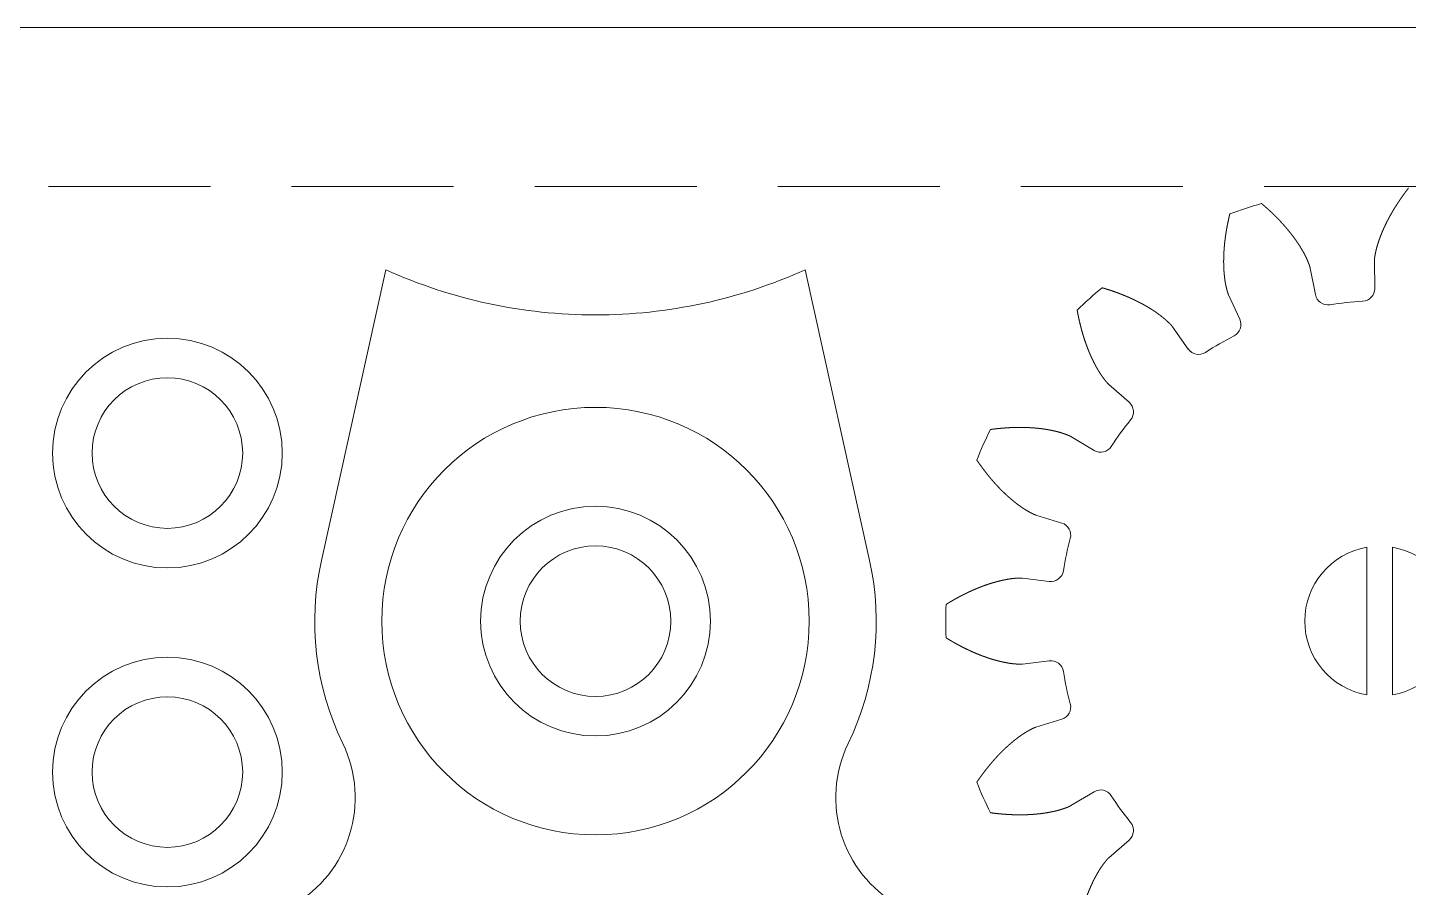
# Model space of a CAD drawing. Header units: millimetres. Extents: x 25 to 635, y 25 to 330.
# Drawn here: x 516.8 to 570.9, y 296.5 to 330.2 of the extents above; entities that cross this region are included whole.
import ezdxf

# ---------------------------------------------------------------- set-up
doc = ezdxf.new("R2010")
doc.units = ezdxf.units.MM
doc.header["$MEASUREMENT"] = 0
doc.linetypes.add('HIDDEN', pattern=[0.375, 0.25, -0.125])
doc.layers.get('0').update_dxf_attribs({"lineweight": 0})
for name, color, linetype, lineweight in [('Bounding Box', 7, 'Continuous', 0), ('Safe Area', 7, 'HIDDEN', 0), ('Single Set', 7, 'Continuous', 0)]:
    doc.layers.add(name, color=color, linetype=linetype, lineweight=lineweight)

# ---------------------------------------------------------------- blocks, each defined once
blk = doc.blocks.new('*U2')
at = {"layer": 'Single Set', "color": 3}
for p, q in [((9.956, 28.793), (9.751, 29.83)), ((12.265, 30.094), (12.28, 29.038)), ((6.551, 28.79), (6.994, 27.831)), ((4.97, 26.662), (4.361, 27.526)), ((1.861, 25.274), (2.656, 24.579)), ((1.282, 22.688), (0.375, 23.229)), ((-0.994, 20.155), (0.015, 19.843)), ((-0.471, 17.557), (-1.519, 17.682)), ((-1.519, 14.318), (-0.471, 14.443)), ((0.015, 12.157), (-0.994, 11.845)), ((0.375, 8.771), (1.282, 9.312)), ((2.656, 7.421), (1.861, 6.726))]:
    blk.add_line(p, q, dxfattribs=at)
at = {"layer": 'Single Set', "color": 2}
blk.add_lwpolyline([(-18.251, 2.25, -0.414214), (-0.001, -16), (2.25, -16), (2.25, -3.52, 0.127339), (-6.381, 4.86, -0.394984), (-8.351, 11.203, 0.168875), (-7.511, 18.379), (-10.033, 29.766, -0.106253), (-18.25, 28, -0.106253), (-26.468, 29.766), (-28.99, 18.379, 0.168875), (-28.15, 11.203, -0.394984), (-30.12, 4.86, 0.127339), (-38.75, -3.52), (-38.751, -16), (-36.5, -16, -0.414211)], format="xyb", close=True, dxfattribs=at)
at = {"layer": 'Single Set', "color": 1}
for points in [[(11.975, 18.895), (11.975, 13.105, -0.842075)], [(12.975, 18.895, -0.842075), (12.975, 13.105)]]:
    blk.add_lwpolyline(points, format="xyb", close=True, dxfattribs=at)
at = {"layer": 'Single Set', "color": 3}
for centre in [(-35.023, 22.584), (-18.25, 16), (-35.023, 10.084)]:
    blk.add_circle(centre, 4.5, dxfattribs=at)
at = {"layer": 'Single Set', "color": 1}
for centre in [(-35.023, 22.584), (-18.25, 16), (-35.023, 10.084)]:
    blk.add_circle(centre, 2.95, dxfattribs=at)
at = {"layer": 'Single Set', "color": 5}
blk.add_circle((-18.25, 16), 8.375, dxfattribs=at)
at = {"layer": 'Single Set', "color": 3}
for centre, radius, start, end in [((12.475, 16), 17, 105.7877, 110.2123), ((12.475, 16), 17, 129.7877, 134.2123), ((10.446, 28.89), 0.5, 191.1897, 278.9466), ((11.78, 29.031), 0.5, 273.0534, 0.8103), ((12.475, 16), 12.549, 93.0534, 98.9466), ((6.54, 27.621), 0.5, 297.0534, 24.8103), ((12.475, 16), 12.549, 117.0534, 122.9466), ((5.379, 26.951), 0.5, 215.1897, 302.9466), ((2.327, 24.203), 0.5, 321.0534, 48.8103), ((12.475, 16), 12.549, 141.0534, 146.9466), ((12.475, 16), 17, 153.7877, 158.2123), ((1.538, 23.117), 0.5, 239.1897, 326.9466), ((-0.132, 19.366), 0.5, 345.0534, 72.8103), ((12.475, 16), 12.549, 165.0534, 170.9466), ((-0.411, 18.053), 0.5, 263.1897, 350.9466), ((12.475, 16), 17, 177.7877, 182.2123), ((-0.411, 13.947), 0.5, 9.0534, 96.8103), ((12.475, 16), 12.549, 189.0534, 194.9466), ((-0.132, 12.634), 0.5, 287.1897, 14.9466), ((12.475, 16), 17, 201.7877, 206.2123), ((1.538, 8.883), 0.5, 33.0534, 120.8103), ((12.475, 16), 12.549, 213.0534, 218.9466), ((2.327, 7.797), 0.5, 311.1897, 38.9466)]:
    blk.add_arc(centre, radius, start, end, dxfattribs=at)
for points in [[(12.265, 30.094), (12.265, 30.102), (12.265, 30.12), (12.266, 30.145), (12.268, 30.18), (12.273, 30.222), (12.28, 30.265), (12.287, 30.307), (12.295, 30.35), (12.303, 30.392), (12.311, 30.435), (12.32, 30.477), (12.329, 30.52), (12.34, 30.562), (12.35, 30.605), (12.362, 30.647), (12.374, 30.689), (12.386, 30.731), (12.399, 30.774), (12.412, 30.816), (12.426, 30.858), (12.44, 30.9), (12.455, 30.942), (12.469, 30.984), (12.485, 31.026), (12.5, 31.068), (12.517, 31.11), (12.533, 31.151), (12.55, 31.193), (12.567, 31.235), (12.585, 31.276), (12.603, 31.318), (12.621, 31.359), (12.639, 31.401), (12.658, 31.442), (12.678, 31.484), (12.697, 31.525), (12.717, 31.566), (12.737, 31.607), (12.758, 31.648), (12.779, 31.689), (12.8, 31.73), (12.821, 31.771), (12.843, 31.812), (12.865, 31.853), (12.888, 31.893), (12.911, 31.934), (12.934, 31.974), (12.957, 32.015), (12.98, 32.055), (13.004, 32.096), (13.028, 32.136), (13.053, 32.176), (13.078, 32.216), (13.103, 32.256), (13.128, 32.296), (13.154, 32.336), (13.179, 32.376), (13.205, 32.415), (13.232, 32.455), (13.258, 32.495), (13.285, 32.534), (13.313, 32.574), (13.34, 32.613), (13.368, 32.652), (13.396, 32.691), (13.424, 32.73), (13.452, 32.769), (13.481, 32.808), (13.51, 32.847), (13.539, 32.886), (13.563, 32.917), (13.581, 32.94), (13.592, 32.955), (13.598, 32.963)], [(6.551, 28.79), (6.547, 28.798), (6.54, 28.813), (6.531, 28.837), (6.519, 28.869), (6.506, 28.91), (6.495, 28.952), (6.484, 28.994), (6.474, 29.036), (6.464, 29.078), (6.454, 29.12), (6.445, 29.162), (6.436, 29.205), (6.428, 29.248), (6.421, 29.291), (6.414, 29.334), (6.408, 29.378), (6.402, 29.422), (6.397, 29.465), (6.392, 29.509), (6.387, 29.553), (6.383, 29.597), (6.379, 29.642), (6.375, 29.686), (6.372, 29.731), (6.37, 29.775), (6.367, 29.82), (6.365, 29.865), (6.364, 29.91), (6.363, 29.955), (6.362, 30), (6.361, 30.045), (6.361, 30.091), (6.361, 30.136), (6.362, 30.182), (6.362, 30.227), (6.363, 30.273), (6.365, 30.319), (6.367, 30.364), (6.369, 30.41), (6.371, 30.456), (6.374, 30.502), (6.377, 30.548), (6.38, 30.594), (6.384, 30.641), (6.388, 30.687), (6.392, 30.733), (6.397, 30.78), (6.401, 30.826), (6.407, 30.873), (6.412, 30.919), (6.418, 30.966), (6.424, 31.012), (6.43, 31.059), (6.436, 31.106), (6.443, 31.153), (6.45, 31.199), (6.458, 31.246), (6.466, 31.293), (6.474, 31.34), (6.482, 31.387), (6.49, 31.434), (6.499, 31.481), (6.508, 31.528), (6.518, 31.575), (6.527, 31.623), (6.537, 31.67), (6.547, 31.717), (6.558, 31.764), (6.568, 31.811), (6.579, 31.859), (6.588, 31.896), (6.595, 31.925), (6.6, 31.944), (6.602, 31.953)], [(9.751, 29.83), (9.749, 29.838), (9.745, 29.855), (9.739, 29.88), (9.73, 29.913), (9.716, 29.953), (9.701, 29.994), (9.685, 30.034), (9.669, 30.074), (9.652, 30.114), (9.635, 30.153), (9.617, 30.193), (9.599, 30.233), (9.581, 30.272), (9.561, 30.311), (9.541, 30.35), (9.521, 30.389), (9.5, 30.428), (9.478, 30.467), (9.457, 30.505), (9.435, 30.543), (9.412, 30.582), (9.389, 30.62), (9.366, 30.658), (9.342, 30.696), (9.318, 30.733), (9.294, 30.771), (9.269, 30.808), (9.244, 30.846), (9.218, 30.883), (9.192, 30.92), (9.166, 30.957), (9.14, 30.994), (9.113, 31.03), (9.086, 31.067), (9.058, 31.103), (9.031, 31.139), (9.003, 31.176), (8.974, 31.212), (8.946, 31.247), (8.917, 31.283), (8.887, 31.319), (8.858, 31.354), (8.828, 31.39), (8.798, 31.425), (8.768, 31.46), (8.737, 31.495), (8.706, 31.53), (8.675, 31.565), (8.643, 31.599), (8.612, 31.634), (8.58, 31.668), (8.547, 31.702), (8.515, 31.737), (8.482, 31.77), (8.449, 31.804), (8.416, 31.838), (8.382, 31.872), (8.348, 31.905), (8.314, 31.938), (8.28, 31.971), (8.245, 32.004), (8.211, 32.037), (8.176, 32.07), (8.14, 32.103), (8.105, 32.135), (8.069, 32.168), (8.033, 32.2), (7.997, 32.232), (7.961, 32.264), (7.924, 32.296), (7.895, 32.321), (7.872, 32.34), (7.858, 32.352), (7.85, 32.359)], [(4.361, 27.526), (4.356, 27.533), (4.346, 27.547), (4.33, 27.567), (4.308, 27.593), (4.279, 27.625), (4.249, 27.655), (4.218, 27.685), (4.187, 27.715), (4.156, 27.745), (4.124, 27.774), (4.092, 27.804), (4.059, 27.833), (4.026, 27.861), (3.992, 27.889), (3.958, 27.916), (3.923, 27.943), (3.889, 27.97), (3.853, 27.997), (3.818, 28.023), (3.782, 28.049), (3.746, 28.075), (3.71, 28.101), (3.673, 28.126), (3.636, 28.151), (3.599, 28.175), (3.561, 28.2), (3.523, 28.224), (3.485, 28.248), (3.446, 28.271), (3.408, 28.295), (3.369, 28.318), (3.33, 28.341), (3.29, 28.363), (3.251, 28.386), (3.211, 28.408), (3.171, 28.429), (3.13, 28.451), (3.09, 28.472), (3.049, 28.494), (3.008, 28.514), (2.967, 28.535), (2.925, 28.556), (2.884, 28.576), (2.842, 28.596), (2.8, 28.615), (2.758, 28.635), (2.715, 28.654), (2.673, 28.673), (2.63, 28.692), (2.587, 28.711), (2.544, 28.729), (2.5, 28.747), (2.457, 28.765), (2.413, 28.783), (2.369, 28.8), (2.325, 28.817), (2.28, 28.834), (2.236, 28.851), (2.191, 28.868), (2.147, 28.884), (2.102, 28.9), (2.056, 28.916), (2.011, 28.932), (1.966, 28.947), (1.92, 28.963), (1.874, 28.978), (1.828, 28.992), (1.782, 29.007), (1.736, 29.021), (1.69, 29.036), (1.652, 29.047), (1.624, 29.055), (1.606, 29.06), (1.596, 29.063)], [(1.861, 25.274), (1.855, 25.28), (1.842, 25.292), (1.823, 25.309), (1.799, 25.334), (1.771, 25.366), (1.744, 25.4), (1.717, 25.433), (1.691, 25.468), (1.664, 25.502), (1.638, 25.537), (1.613, 25.572), (1.587, 25.607), (1.563, 25.643), (1.538, 25.68), (1.515, 25.716), (1.491, 25.754), (1.468, 25.791), (1.445, 25.829), (1.423, 25.867), (1.401, 25.905), (1.379, 25.944), (1.357, 25.983), (1.336, 26.022), (1.315, 26.061), (1.295, 26.101), (1.274, 26.141), (1.254, 26.181), (1.235, 26.222), (1.215, 26.262), (1.196, 26.303), (1.177, 26.344), (1.158, 26.385), (1.14, 26.427), (1.122, 26.469), (1.104, 26.511), (1.087, 26.553), (1.069, 26.595), (1.052, 26.638), (1.036, 26.681), (1.019, 26.724), (1.003, 26.767), (0.987, 26.81), (0.971, 26.854), (0.956, 26.897), (0.94, 26.941), (0.925, 26.985), (0.911, 27.029), (0.896, 27.074), (0.882, 27.118), (0.868, 27.163), (0.854, 27.208), (0.841, 27.253), (0.827, 27.298), (0.814, 27.344), (0.802, 27.389), (0.789, 27.435), (0.777, 27.481), (0.765, 27.527), (0.753, 27.573), (0.741, 27.619), (0.73, 27.665), (0.719, 27.712), (0.708, 27.759), (0.698, 27.806), (0.687, 27.852), (0.677, 27.9), (0.667, 27.947), (0.657, 27.994), (0.648, 28.042), (0.639, 28.089), (0.631, 28.127), (0.626, 28.156), (0.623, 28.175), (0.621, 28.185)], [(0.375, 23.229), (0.367, 23.233), (0.353, 23.242), (0.33, 23.254), (0.299, 23.269), (0.26, 23.286), (0.22, 23.302), (0.179, 23.317), (0.139, 23.331), (0.098, 23.346), (0.057, 23.36), (0.015, 23.373), (-0.026, 23.386), (-0.068, 23.399), (-0.11, 23.411), (-0.152, 23.422), (-0.195, 23.433), (-0.238, 23.443), (-0.281, 23.453), (-0.324, 23.462), (-0.367, 23.472), (-0.411, 23.481), (-0.454, 23.489), (-0.498, 23.497), (-0.542, 23.505), (-0.586, 23.512), (-0.63, 23.519), (-0.675, 23.526), (-0.719, 23.532), (-0.764, 23.538), (-0.809, 23.544), (-0.854, 23.549), (-0.899, 23.554), (-0.944, 23.558), (-0.989, 23.563), (-1.035, 23.567), (-1.08, 23.57), (-1.126, 23.574), (-1.172, 23.577), (-1.218, 23.579), (-1.264, 23.582), (-1.31, 23.584), (-1.356, 23.586), (-1.402, 23.587), (-1.448, 23.589), (-1.495, 23.589), (-1.541, 23.59), (-1.588, 23.59), (-1.635, 23.59), (-1.681, 23.59), (-1.728, 23.59), (-1.775, 23.589), (-1.822, 23.588), (-1.869, 23.586), (-1.916, 23.585), (-1.964, 23.583), (-2.011, 23.581), (-2.058, 23.578), (-2.106, 23.575), (-2.153, 23.572), (-2.201, 23.569), (-2.249, 23.566), (-2.296, 23.562), (-2.344, 23.558), (-2.392, 23.553), (-2.44, 23.549), (-2.488, 23.544), (-2.536, 23.539), (-2.584, 23.533), (-2.632, 23.528), (-2.68, 23.522), (-2.718, 23.517), (-2.747, 23.513), (-2.767, 23.51), (-2.776, 23.509)], [(-0.994, 20.155), (-1.002, 20.158), (-1.018, 20.163), (-1.042, 20.172), (-1.074, 20.185), (-1.113, 20.203), (-1.152, 20.222), (-1.19, 20.242), (-1.228, 20.262), (-1.266, 20.283), (-1.304, 20.304), (-1.341, 20.326), (-1.379, 20.348), (-1.416, 20.371), (-1.453, 20.394), (-1.49, 20.418), (-1.526, 20.443), (-1.563, 20.468), (-1.599, 20.493), (-1.635, 20.518), (-1.671, 20.544), (-1.706, 20.571), (-1.742, 20.598), (-1.777, 20.625), (-1.812, 20.652), (-1.847, 20.68), (-1.882, 20.708), (-1.917, 20.737), (-1.951, 20.766), (-1.985, 20.795), (-2.02, 20.825), (-2.053, 20.854), (-2.087, 20.885), (-2.121, 20.915), (-2.154, 20.946), (-2.188, 20.977), (-2.221, 21.008), (-2.254, 21.04), (-2.287, 21.072), (-2.32, 21.104), (-2.352, 21.137), (-2.385, 21.17), (-2.417, 21.203), (-2.449, 21.236), (-2.481, 21.27), (-2.513, 21.304), (-2.544, 21.338), (-2.576, 21.372), (-2.607, 21.407), (-2.638, 21.442), (-2.669, 21.477), (-2.7, 21.512), (-2.73, 21.548), (-2.761, 21.584), (-2.791, 21.62), (-2.821, 21.656), (-2.851, 21.693), (-2.881, 21.73), (-2.911, 21.767), (-2.941, 21.804), (-2.97, 21.842), (-2.999, 21.88), (-3.028, 21.918), (-3.057, 21.956), (-3.086, 21.994), (-3.115, 22.033), (-3.143, 22.072), (-3.171, 22.111), (-3.199, 22.15), (-3.227, 22.19), (-3.255, 22.23), (-3.277, 22.262), (-3.294, 22.286), (-3.305, 22.302), (-3.31, 22.31)], [(-1.519, 17.682), (-1.528, 17.683), (-1.545, 17.685), (-1.571, 17.687), (-1.605, 17.688), (-1.648, 17.688), (-1.691, 17.686), (-1.734, 17.683), (-1.777, 17.68), (-1.82, 17.676), (-1.863, 17.672), (-1.906, 17.668), (-1.95, 17.663), (-1.993, 17.657), (-2.036, 17.651), (-2.079, 17.644), (-2.123, 17.636), (-2.166, 17.628), (-2.209, 17.62), (-2.253, 17.611), (-2.296, 17.602), (-2.339, 17.593), (-2.383, 17.583), (-2.426, 17.572), (-2.469, 17.561), (-2.512, 17.55), (-2.556, 17.538), (-2.599, 17.526), (-2.642, 17.514), (-2.685, 17.501), (-2.729, 17.488), (-2.772, 17.475), (-2.815, 17.461), (-2.858, 17.447), (-2.901, 17.432), (-2.944, 17.417), (-2.988, 17.402), (-3.031, 17.387), (-3.074, 17.371), (-3.117, 17.355), (-3.16, 17.338), (-3.202, 17.321), (-3.245, 17.304), (-3.288, 17.287), (-3.331, 17.269), (-3.374, 17.251), (-3.417, 17.233), (-3.459, 17.214), (-3.502, 17.195), (-3.545, 17.176), (-3.587, 17.156), (-3.63, 17.137), (-3.672, 17.116), (-3.715, 17.096), (-3.757, 17.075), (-3.8, 17.054), (-3.842, 17.033), (-3.884, 17.012), (-3.926, 16.99), (-3.969, 16.968), (-4.011, 16.945), (-4.053, 16.923), (-4.095, 16.9), (-4.137, 16.877), (-4.179, 16.853), (-4.221, 16.83), (-4.262, 16.806), (-4.304, 16.781), (-4.346, 16.757), (-4.387, 16.732), (-4.429, 16.707), (-4.462, 16.687), (-4.487, 16.672), (-4.504, 16.661), (-4.512, 16.656)], [(-1.519, 14.318), (-1.528, 14.317), (-1.545, 14.315), (-1.571, 14.313), (-1.605, 14.312), (-1.648, 14.312), (-1.691, 14.314), (-1.734, 14.317), (-1.777, 14.32), (-1.82, 14.324), (-1.863, 14.328), (-1.906, 14.332), (-1.95, 14.337), (-1.993, 14.343), (-2.036, 14.349), (-2.079, 14.356), (-2.123, 14.364), (-2.166, 14.372), (-2.209, 14.38), (-2.253, 14.389), (-2.296, 14.398), (-2.339, 14.407), (-2.383, 14.417), (-2.426, 14.428), (-2.469, 14.439), (-2.512, 14.45), (-2.556, 14.462), (-2.599, 14.474), (-2.642, 14.486), (-2.685, 14.499), (-2.729, 14.512), (-2.772, 14.525), (-2.815, 14.539), (-2.858, 14.553), (-2.901, 14.568), (-2.944, 14.583), (-2.988, 14.598), (-3.031, 14.613), (-3.074, 14.629), (-3.117, 14.645), (-3.16, 14.662), (-3.202, 14.679), (-3.245, 14.696), (-3.288, 14.713), (-3.331, 14.731), (-3.374, 14.749), (-3.417, 14.767), (-3.459, 14.786), (-3.502, 14.805), (-3.545, 14.824), (-3.587, 14.844), (-3.63, 14.863), (-3.672, 14.884), (-3.715, 14.904), (-3.757, 14.925), (-3.8, 14.946), (-3.842, 14.967), (-3.884, 14.988), (-3.926, 15.01), (-3.969, 15.032), (-4.011, 15.055), (-4.053, 15.077), (-4.095, 15.1), (-4.137, 15.123), (-4.179, 15.147), (-4.221, 15.17), (-4.262, 15.194), (-4.304, 15.219), (-4.346, 15.243), (-4.387, 15.268), (-4.429, 15.293), (-4.462, 15.313), (-4.487, 15.328), (-4.504, 15.339), (-4.512, 15.344)], [(-0.994, 11.845), (-1.002, 11.842), (-1.018, 11.837), (-1.042, 11.828), (-1.074, 11.815), (-1.113, 11.797), (-1.152, 11.778), (-1.19, 11.758), (-1.228, 11.738), (-1.266, 11.717), (-1.304, 11.696), (-1.341, 11.674), (-1.379, 11.652), (-1.416, 11.629), (-1.453, 11.606), (-1.49, 11.582), (-1.526, 11.557), (-1.563, 11.532), (-1.599, 11.507), (-1.635, 11.482), (-1.671, 11.456), (-1.706, 11.429), (-1.742, 11.402), (-1.777, 11.375), (-1.812, 11.348), (-1.847, 11.32), (-1.882, 11.292), (-1.917, 11.263), (-1.951, 11.234), (-1.985, 11.205), (-2.02, 11.175), (-2.053, 11.146), (-2.087, 11.115), (-2.121, 11.085), (-2.154, 11.054), (-2.188, 11.023), (-2.221, 10.992), (-2.254, 10.96), (-2.287, 10.928), (-2.32, 10.896), (-2.352, 10.863), (-2.385, 10.83), (-2.417, 10.797), (-2.449, 10.764), (-2.481, 10.73), (-2.513, 10.696), (-2.544, 10.662), (-2.576, 10.628), (-2.607, 10.593), (-2.638, 10.558), (-2.669, 10.523), (-2.7, 10.488), (-2.73, 10.452), (-2.761, 10.416), (-2.791, 10.38), (-2.821, 10.344), (-2.851, 10.307), (-2.881, 10.27), (-2.911, 10.233), (-2.941, 10.196), (-2.97, 10.158), (-2.999, 10.12), (-3.028, 10.082), (-3.057, 10.044), (-3.086, 10.006), (-3.115, 9.967), (-3.143, 9.928), (-3.171, 9.889), (-3.199, 9.85), (-3.227, 9.81), (-3.255, 9.77), (-3.277, 9.738), (-3.294, 9.714), (-3.305, 9.698), (-3.31, 9.69)], [(0.375, 8.771), (0.367, 8.767), (0.353, 8.758), (0.33, 8.746), (0.299, 8.731), (0.26, 8.714), (0.22, 8.698), (0.179, 8.683), (0.139, 8.669), (0.098, 8.654), (0.057, 8.64), (0.015, 8.627), (-0.026, 8.614), (-0.068, 8.601), (-0.11, 8.589), (-0.152, 8.578), (-0.195, 8.567), (-0.238, 8.557), (-0.281, 8.547), (-0.324, 8.538), (-0.367, 8.528), (-0.411, 8.519), (-0.454, 8.511), (-0.498, 8.503), (-0.542, 8.495), (-0.586, 8.488), (-0.63, 8.481), (-0.675, 8.474), (-0.719, 8.468), (-0.764, 8.462), (-0.809, 8.456), (-0.854, 8.451), (-0.899, 8.446), (-0.944, 8.442), (-0.989, 8.437), (-1.035, 8.433), (-1.08, 8.43), (-1.126, 8.426), (-1.172, 8.423), (-1.218, 8.421), (-1.264, 8.418), (-1.31, 8.416), (-1.356, 8.414), (-1.402, 8.413), (-1.448, 8.411), (-1.495, 8.411), (-1.541, 8.41), (-1.588, 8.41), (-1.635, 8.41), (-1.681, 8.41), (-1.728, 8.41), (-1.775, 8.411), (-1.822, 8.412), (-1.869, 8.414), (-1.916, 8.415), (-1.964, 8.417), (-2.011, 8.419), (-2.058, 8.422), (-2.106, 8.425), (-2.153, 8.428), (-2.201, 8.431), (-2.249, 8.434), (-2.296, 8.438), (-2.344, 8.442), (-2.392, 8.447), (-2.44, 8.451), (-2.488, 8.456), (-2.536, 8.461), (-2.584, 8.467), (-2.632, 8.472), (-2.68, 8.478), (-2.718, 8.483), (-2.747, 8.487), (-2.767, 8.49), (-2.776, 8.491)], [(1.861, 6.726), (1.855, 6.72), (1.842, 6.708), (1.823, 6.691), (1.799, 6.666), (1.771, 6.634), (1.744, 6.6), (1.717, 6.567), (1.691, 6.532), (1.664, 6.498), (1.638, 6.463), (1.613, 6.428), (1.587, 6.393), (1.563, 6.357), (1.538, 6.32), (1.515, 6.284), (1.491, 6.246), (1.468, 6.209), (1.445, 6.171), (1.423, 6.133), (1.401, 6.095), (1.379, 6.056), (1.357, 6.017), (1.336, 5.978), (1.315, 5.939), (1.295, 5.899), (1.274, 5.859), (1.254, 5.819), (1.235, 5.778), (1.215, 5.738), (1.196, 5.697), (1.177, 5.656), (1.158, 5.615), (1.14, 5.573), (1.122, 5.531), (1.104, 5.489), (1.087, 5.447), (1.069, 5.405), (1.052, 5.362), (1.036, 5.319), (1.019, 5.276), (1.003, 5.233), (0.987, 5.19), (0.971, 5.146), (0.956, 5.103), (0.94, 5.059), (0.925, 5.015), (0.911, 4.971), (0.896, 4.926), (0.882, 4.882), (0.868, 4.837), (0.854, 4.792), (0.841, 4.747), (0.827, 4.702), (0.814, 4.656), (0.802, 4.611), (0.789, 4.565), (0.777, 4.519), (0.765, 4.473), (0.753, 4.427), (0.741, 4.381), (0.73, 4.335), (0.719, 4.288), (0.708, 4.241), (0.698, 4.194), (0.687, 4.148), (0.677, 4.1), (0.667, 4.053), (0.657, 4.006), (0.648, 3.958), (0.639, 3.911), (0.631, 3.873), (0.626, 3.844), (0.623, 3.825), (0.621, 3.815)]]:
    blk.add_open_spline(points, degree=5, dxfattribs=at)
blk = doc.blocks.new('*U3')
at = {"color": 0, "linetype": 'ByBlock', "lineweight": -2, "transparency": 16777216}
blk.add_blockref('*U2', (486, 0), dxfattribs=at)

msp = doc.modelspace()

# ---------------------------------------------------------------- linework, layer by layer
at = {"layer": 'Bounding Box'}
msp.add_lwpolyline([(25.4, 25.4), (635, 25.4), (635, 330.2), (25.4, 330.2)], close=True, dxfattribs=at)
at = {"layer": 'Safe Area', "ltscale": 25.4}
msp.add_lwpolyline([(628.775, 31.875), (628.775, 323.975), (31.875, 323.975), (31.875, 31.875)], close=True, dxfattribs=at)

# ---------------------------------------------------------------- block references
msp.add_blockref('*U3', (71.333, 290.944))

doc.saveas('drawing.dxf')
